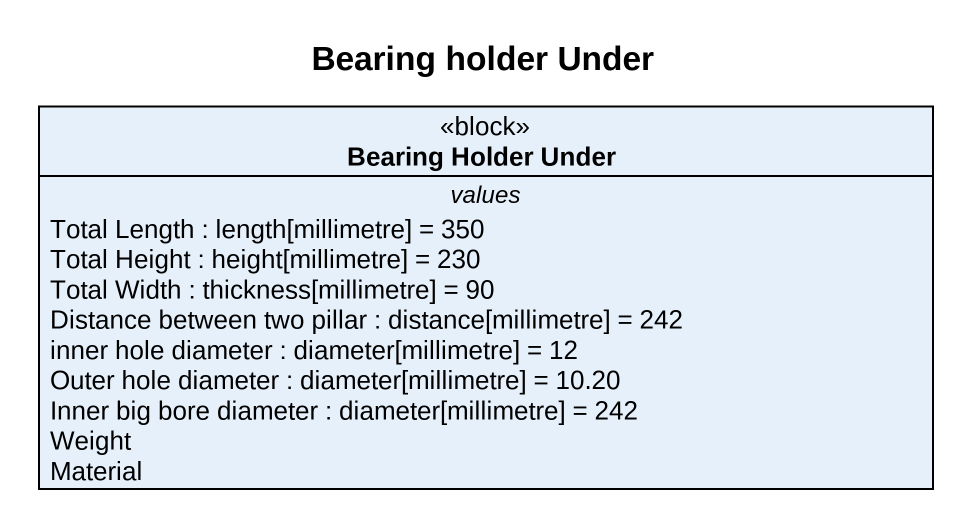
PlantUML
@startuml
title Bearing holder Under
hide circle
hide empty members
class "Bearing Holder Under" as Bearing_Holder_Under <<block>> {
  -- values --
  Total Length : length[millimetre] = 350
  Total Height : height[millimetre] = 230
  Total Width : thickness[millimetre] = 90
  Distance between two pillar : distance[millimetre] = 242
  inner hole diameter : diameter[millimetre] = 12
  Outer hole diameter : diameter[millimetre] = 10.20
  Inner big bore diameter : diameter[millimetre] = 242
  Weight
  Material
}
@enduml
